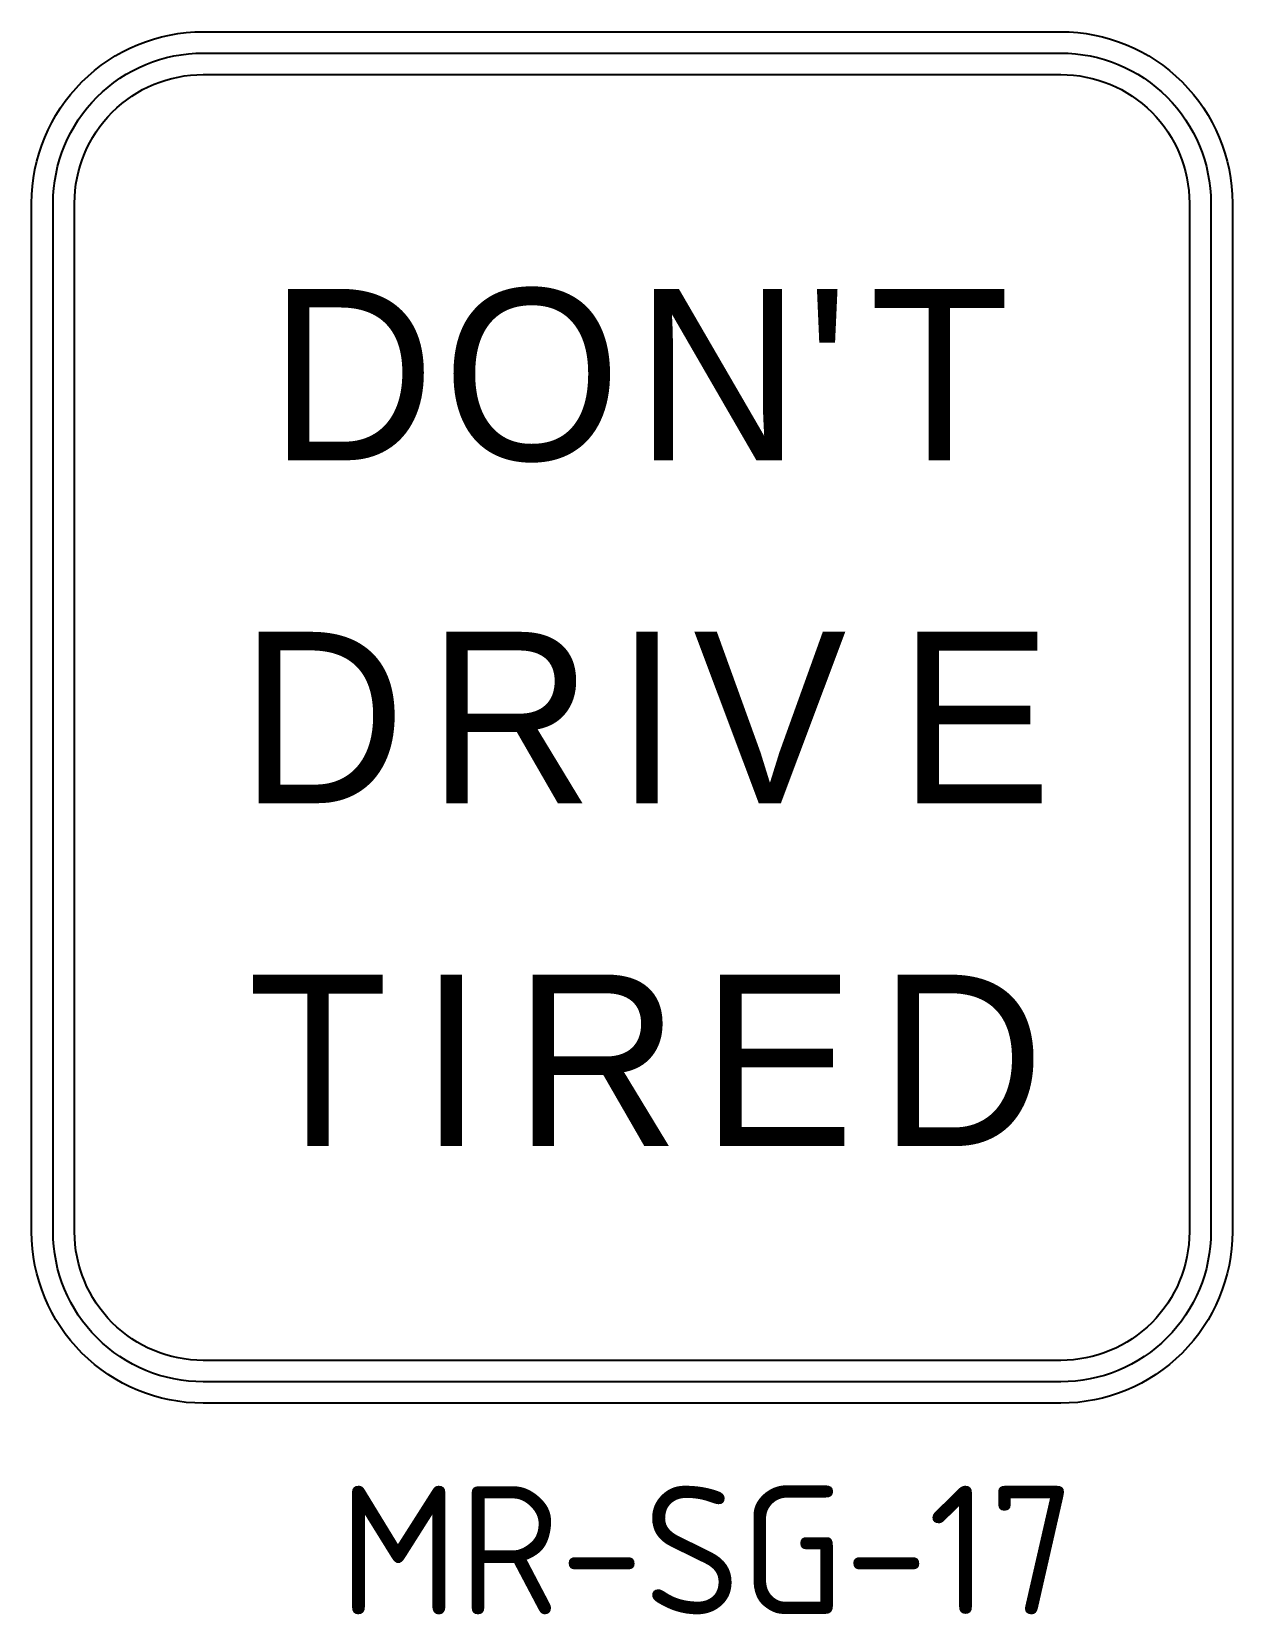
# Model space of a CAD drawing. Extents: x 142 to 236, y 143 to 266.
import ezdxf

# ---------------------------------------------------------------- set-up
doc = ezdxf.new("R2010")
doc.units = 0
doc.layers.add('L35', color=3, linetype='CONTINUOUS')
doc.styles.add('ESERIES', font='Eseries.shx')
doc.styles.add('style1', font='iso3098b.shx')

# ---------------------------------------------------------------- blocks, each defined once
blk = doc.blocks.new('BLK4')
at = {"layer": 'L35', "style": 'ESERIES'}
for s, p in [('D', (0, 0)), ('O', (13.48, 0)), ('N', (28.45, 0)), ("'", (41.67, 0)), ('T', (46.66, 0))]:
    blk.add_text(s, height=13.33, dxfattribs=at).set_placement(p)
blk = doc.blocks.new('BLK5')
at = {"layer": 'L35', "style": 'ESERIES'}
for s, p in [('D', (0, 0)), ('R', (14.57, 0)), ('I', (29.15, 0)), ('V', (35.24, 0)), ('E', (51.2, 0))]:
    blk.add_text(s, height=13.33, dxfattribs=at).set_placement(p)
blk = doc.blocks.new('BLK6')
at = {"layer": 'L35', "style": 'ESERIES'}
for s, p in [('T', (0, 0)), ('I', (13.33, 0)), ('R', (20.67, 0)), ('E', (35.24, 0)), ('D', (49.04, 0))]:
    blk.add_text(s, height=13.33, dxfattribs=at).set_placement(p)

msp = doc.modelspace()

# ---------------------------------------------------------------- linework, layer by layer
at = {"layer": 'L35'}
for points in [[(142.35, 172.85), (142.35, 252.85, -0.414214), (155.69, 266.18), (222.35, 266.18, -0.414214), (235.69, 252.85), (235.69, 172.85, -0.414214), (222.35, 159.52), (155.69, 159.52, -0.414214)], [(144.02, 172.85), (144.02, 252.85, -0.414214), (155.69, 264.52), (222.35, 264.52, -0.414214), (234.02, 252.85), (234.02, 172.85, -0.414214), (222.35, 161.18), (155.69, 161.18, -0.414214)], [(145.69, 172.85), (145.69, 252.85, -0.414214), (155.69, 262.85), (222.35, 262.85, -0.414214), (232.35, 252.85), (232.35, 172.85, -0.414214), (222.35, 162.85), (155.69, 162.85, -0.414214)]]:
    msp.add_lwpolyline(points, format="xyb", close=True, dxfattribs=at)

# ---------------------------------------------------------------- block references
for name, p in [('BLK4', (160.82, 232.85)), ('BLK5', (158.55, 206.18)), ('BLK6', (159.17, 179.52))]:
    msp.add_blockref(name, p, dxfattribs=at)

# ---------------------------------------------------------------- texts
at = {"layer": 'L35', "insert": (166.23, 153.1), "char_height": 10, "width": 50.0255, "attachment_point": 1, "style": 'style1'}
msp.add_mtext('MR-SG-17', dxfattribs=at)

doc.saveas('drawing.dxf')
